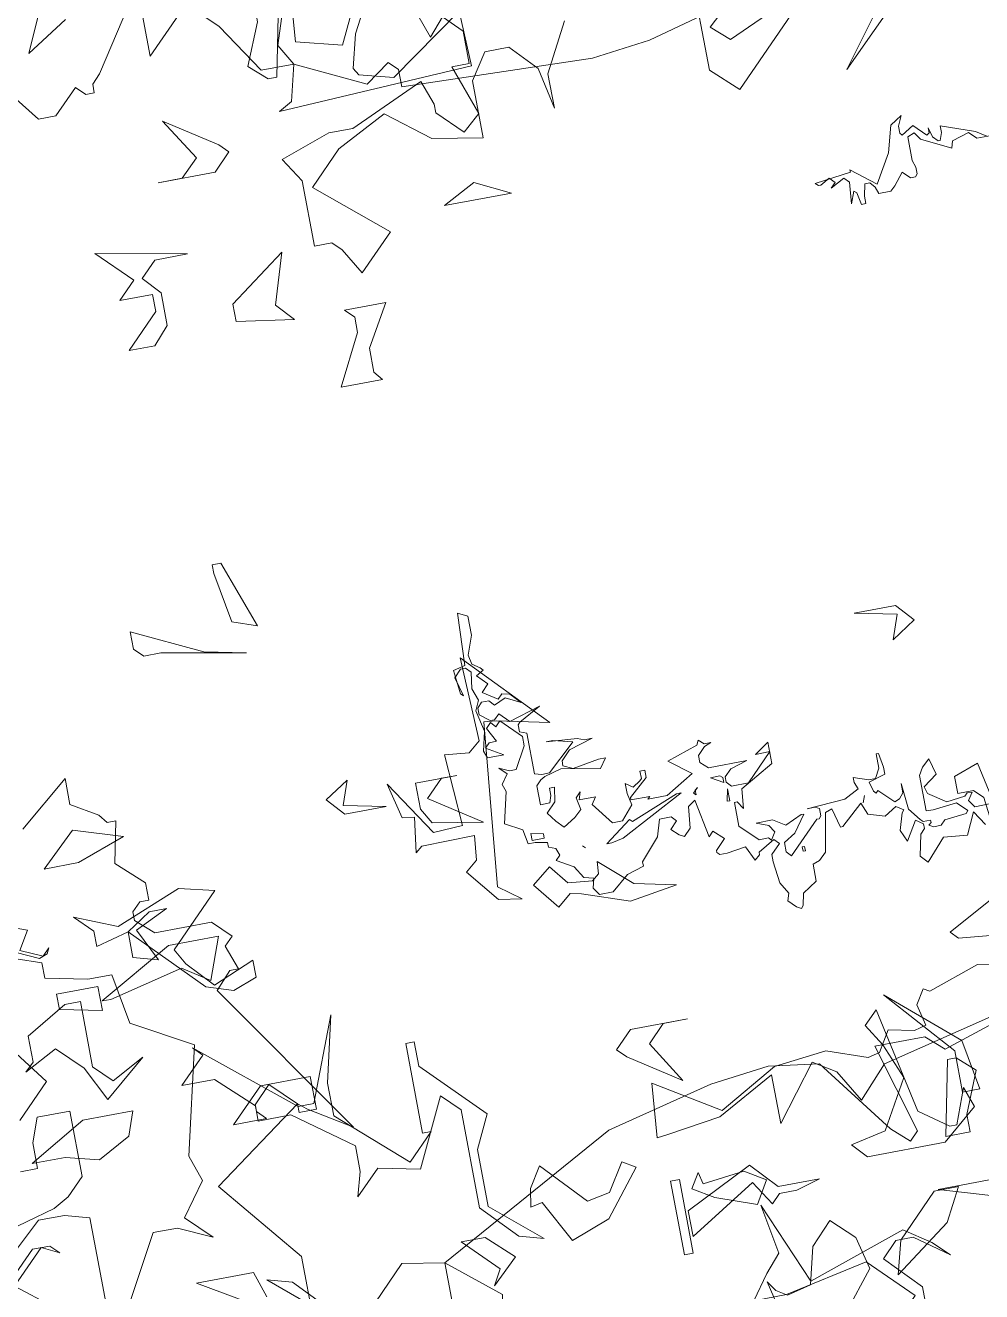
# Model space of a CAD drawing. Header units: millimetres. Extents: x 1418 to 1811, y 1796 to 1956.
# Drawn here: x 1498.35 to 1498.992, y 1877.915 to 1878.766 of the extents above; entities that cross this region are included whole.
import ezdxf

# ---------------------------------------------------------------- set-up
doc = ezdxf.new("R2010")
doc.units = ezdxf.units.MM
doc.layers.add('ARBRE', color=251, linetype='Continuous', lineweight=13)
doc.layers.add('VEGETAIS', color=3, linetype='Continuous')

# ---------------------------------------------------------------- blocks, each defined once
blk = doc.blocks.new('WMF26', base_point=(0, 0.0008))
at = {"color": 85}
for points in [[(7.3226, -0.1836), (7.3588, -0.2206), (7.4617, -0.1474), (7.7449, -0.2857), (7.8833, -0.2857), (8.0216, -0.4965), (8.1591, -0.6356)], [(8.4069, -0.6051), (8.5452, -0.3952), (8.5814, -0.3581), (8.5814, -0.3219), (8.6177, -0.3219), (8.6539, -0.3581), (8.756, -0.2569), (8.8292, -0.2569), (9.0688, -0.5689), (9.1051, -0.6051), (9.2804, -0.5327), (9.4187, -0.5689), (9.7316, -0.8464)], [(9.9786, -11.7108), (9.7028, -11.9875), (9.5274, -11.9578), (8.756, -12.3728), (8.3048, -12.4823), (8.0578, -12.5119), (7.8462, -12.4823), (7.6066, -12.162), (7.5342, -12.097), (7.4979, -12.1332), (7.6066, -12.5119), (7.395, -12.5119), (7.3226, -12.4461), (6.6606, -12.6568)], [(1.8434, -10.5245), (1.6326, -10.699), (1.6326, -10.5903), (1.5231, -10.5245), (1.4943, -10.4882), (1.4581, -10.4882), (1.4943, -10.3145), (1.3848, -10.2116), (1.3848, -10.1391), (1.4219, -10.1391), (1.4581, -10.1029), (1.4581, -10.0667), (1.3848, -10.0008), (1.1452, -10.0008), (1.072, -9.9284), (1.1082, -9.8921), (1.072, -9.7892), (1.1082, -9.7892), (1.1749, -9.7168), (0.7237, -9.0548), (0.8974, -9.1643), (0.9345, -9.1931), (1.3198, -8.9165), (1.0357, -8.5666), (1.0357, -8.2908)], [(5.8604, -0.2206), (6.2753, -0.1111), (6.5223, -0.0815), (7.3226, -0.1111), (7.3226, -0.1836), (7.3226, -0.1836)]]:
    blk.add_lwpolyline(points, dxfattribs=at)
at = {"color": 63}
for points in [[(7.7449, -0.2857), (7.796, -0.3738), (7.6955, -0.6776), (7.7211, -0.3754), (7.5325, -0.326), (7.4749, -0.4438), (7.4617, -0.4932), (7.3736, -0.5442), (7.4699, -0.3623), (7.5062, -0.2231), (7.4881, -0.1918), (7.3481, -0.1548), (7.0303, -0.3746), (7.0221, -0.1433), (7.8404, -0.1029), (7.7836, -0.1358), (7.7449, -0.2857), (7.7449, -0.2857)], [(8.6432, -0.643), (8.8185, -0.5327), (8.7519, -0.6792)], [(9.1042, -3.2595), (9.3084, -3.4341), (9.2055, -3.4052), (9.068, -3.2595)], [(6.6754, -3.15), (6.5659, -3.0759), (6.5001, -3.0109), (6.6392, -3.1121), (6.7117, -3.1121), (6.7767, -3.0471), (6.6392, -2.9022), (6.6392, -2.6618), (6.7117, -2.7276), (6.8862, -2.6618), (6.6754, -2.8726), (6.85, -3.0471), (7.1991, -2.9746), (7.3374, -2.9746), (7.2641, -3.0759), (7.1991, -3.15), (7.2353, -3.36), (7.0904, -3.0109), (6.6754, -3.15), (6.6754, -3.15)], [(6.2531, -3.0759), (6.2893, -3.2225), (6.5001, -3.2875), (6.188, -3.2875), (6.2531, -3.0759), (6.2531, -3.0759)], [(6.2531, -3.7461), (6.3255, -3.5715), (6.3255, -3.4983), (6.4276, -3.4983), (6.3618, -3.8111), (6.3255, -3.8111), (6.2531, -3.7461), (6.2531, -3.7461)], [(6.3255, -3.8408), (6.5734, -4.1248), (6.2893, -3.877), (6.2531, -3.6662), (6.3255, -3.6662), (6.3255, -3.8408), (6.3255, -3.8408)], [(7.4938, -4.1767), (7.5663, -4.1042), (7.4576, -3.9289), (7.6684, -4.068), (7.7046, -4.1042), (7.6321, -4.1767), (7.3917, -4.1767), (7.4938, -4.1767), (7.4938, -4.1767)], [(1.971, -10.0008), (1.8689, -9.9646), (1.8689, -9.8996), (1.6944, -9.8625), (1.5931, -9.8625), (1.5561, -9.6517), (1.3091, -9.5134), (1.4178, -9.0622), (1.3815, -8.9527), (1.4836, -8.8144), (1.3815, -8.7132), (1.5198, -8.7782), (1.6219, -8.7782), (1.7965, -8.4653)], [(1.2432, -8.3929), (1.4836, -8.5378), (1.2432, -8.5378), (1.207, -8.4291)], [(1.8689, -8.2908), (1.8689, -8.8869), (1.971, -8.9165), (2.0805, -8.9165), (2.465, -8.5666)], [(2.2551, -8.8869), (2.0072, -8.9527), (1.9414, -8.989), (1.8689, -9.0622), (1.8689, -9.3381), (2.0072, -9.3381), (2.0443, -9.2368), (2.0443, -9.1281), (2.1167, -9.1281)], [(2.0805, -9.3381), (1.9414, -9.4772), (2.0443, -9.6155)], [(6.0267, -4.7407), (6.0662, -4.8016), (6.1074, -4.7118), (6.2078, -4.7217), (6.2893, -4.632), (6.3181, -4.6616), (6.2975, -4.7514), (6.2786, -4.7719), (6.2786, -4.7909), (6.3082, -4.8123), (6.3576, -4.7324), (6.3791, -4.7826), (6.3576, -4.8526), (6.3478, -4.8633), (6.3791, -4.8839), (6.4293, -4.8526), (6.4984, -4.8732), (6.519, -4.9234), (6.6096, -4.8419), (6.6203, -4.8419), (6.6409, -4.9234), (6.6705, -4.9127), (6.7001, -4.7514), (6.7314, -4.7217), (6.7602, -4.7118), (6.7602, -4.6402), (6.8212, -4.6007), (6.8319, -4.5505), (6.8418, -4.5398), (6.8607, -4.5505), (6.892, -4.5818), (6.8821, -4.6114), (6.9109, -4.6616), (6.9216, -4.7514), (6.9216, -4.7826), (6.8821, -4.8222), (6.901, -4.8419), (6.9718, -4.8016), (6.9718, -4.7909), (6.9932, -4.7719), (7.0229, -4.8337), (7.1019, -4.8222), (7.134, -4.8222), (7.1439, -4.8337), (7.1439, -4.8419), (7.1019, -4.8839), (7.1439, -4.9234), (7.1629, -4.9028), (7.1941, -5.0634), (7.2238, -5.0428), (7.2345, -4.9531), (7.2633, -4.9234), (7.2839, -4.9341), (7.3135, -4.9629), (7.2839, -4.9926), (7.3028, -5.0132), (7.353, -5.0132), (7.3744, -4.9424), (7.4543, -4.8526), (7.4543, -4.8337), (7.5259, -4.8123), (7.5967, -4.7514), (7.6552, -4.7514), (7.6766, -4.7826), (7.6659, -4.8222), (7.7054, -4.8337), (7.7367, -4.8839), (7.8059, -4.9234), (7.7869, -4.9424), (7.7976, -4.9737), (7.8273, -4.9844), (7.8273, -5.0033), (7.8775, -5.0132), (7.9071, -5.0132), (7.9178, -5.0741), (7.9886, -5.1136), (7.9574, -5.2437), (7.9681, -5.2758), (7.9384, -5.3153), (7.9681, -5.345), (7.9277, -5.326), (7.8989, -5.326), (7.8478, -5.4158), (7.8478, -5.4561), (7.9277, -5.5376), (7.9491, -5.5162), (7.9681, -5.5376), (7.9886, -5.5162), (7.9574, -5.4561), (7.9886, -5.4561), (8.0076, -5.4372), (7.9384, -5.3952), (8.0076, -5.3952), (8.0183, -5.4265), (7.9993, -5.5063), (8.0183, -5.5961), (7.9993, -5.6381), (8.0183, -5.6891), (8.0076, -5.7575), (8.0282, -5.7789), (8.0496, -5.7789), (8.0784, -5.7476), (8.0578, -5.6669), (8.0685, -5.6784), (8.0784, -5.7789), (8.0282, -5.7896), (8.0183, -6.0086), (7.9779, -5.9896), (7.9779, -5.9081), (8.0076, -5.8291), (7.9993, -5.7896), (7.9681, -5.7682), (7.9574, -5.7575), (7.9886, -5.7393), (7.9491, -5.6973), (7.9779, -5.6669), (7.9178, -5.6274), (7.8989, -5.6463), (7.8668, -5.6381), (7.8273, -5.5961), (7.8882, -5.6274), (7.9384, -5.606), (7.9574, -5.6274), (7.9886, -5.6274), (8.0076, -5.606), (8.0076, -5.5771), (7.9681, -5.5459), (7.9491, -5.5459), (7.9277, -5.5664), (7.8882, -5.5269), (7.7556, -5.5664), (7.8478, -5.5162), (7.8561, -5.5063), (7.8561, -5.4767), (7.8273, -5.466), (7.8273, -5.2947), (7.7976, -5.2865), (7.7663, -5.2865), (7.6552, -5.387), (7.647, -5.3952), (7.7268, -5.4158), (7.7556, -5.4158), (7.6264, -5.4059), (7.5967, -5.3952), (7.5655, -5.3952), (7.6659, -5.3656), (7.7054, -5.326), (7.7054, -5.3054), (7.6659, -5.2865), (7.5547, -5.3054), (7.5259, -5.3054), (7.5547, -5.2651), (7.7161, -5.2947), (7.7869, -5.2758), (7.8059, -5.2651), (7.8273, -5.2437), (7.8273, -5.1638), (7.7869, -5.1638), (7.777, -5.1935), (7.777, -5.2248), (7.7556, -5.2248), (7.7663, -5.1638), (7.8059, -5.1243), (7.777, -5.0848), (7.7474, -5.0535), (7.6972, -5.0848), (7.6659, -5.1136), (7.6766, -5.1638), (7.6552, -5.1852), (7.6659, -5.154), (7.5967, -5.154), (7.6157, -5.1243), (7.5465, -5.0346), (7.5045, -5.0346), (7.4543, -5.093), (7.465, -5.1433), (7.465, -5.1852), (7.4354, -5.1638), (7.4033, -5.1852), (7.395, -5.1935), (7.395, -5.2248), (7.3744, -5.2248), (7.3744, -5.1935), (7.4543, -5.1243), (7.4543, -5.1136), (7.3744, -5.1136), (7.3843, -5.1037), (7.3028, -5.1037), (7.1843, -5.1745), (7.274, -5.2437), (7.1439, -5.2865), (7.134, -5.3054), (7.1126, -5.2865), (7.0838, -5.2865), (7.1126, -5.2758), (7.1439, -5.2437), (7.1439, -5.2141), (7.1126, -5.1852), (6.9513, -5.1852), (7.0229, -5.1638), (7.0517, -5.135), (7.0517, -5.1136), (7.0336, -5.093), (6.9611, -5.093), (6.8508, -5.2042), (6.9109, -5.2042), (6.8508, -5.2437), (6.8508, -5.154), (6.9932, -5.0741), (7.0015, -4.9926), (7.0229, -5.0239), (7.0336, -5.0239), (7.0336, -4.9234), (6.9611, -4.8526), (6.9216, -4.8526), (6.9109, -4.8419), (6.892, -4.8732), (6.9109, -4.9028), (6.9611, -4.9234), (6.892, -4.9234), (6.8418, -4.8921), (6.771, -4.9234), (6.7602, -4.9234), (6.8105, -4.8526), (6.8607, -4.8222), (6.8607, -4.7826), (6.8418, -4.7621), (6.71, -4.8921), (6.7001, -4.8921), (6.6911, -4.9028), (6.6911, -4.9341), (6.71, -4.9424), (6.7413, -4.9424), (6.5808, -4.9531), (6.519, -4.9844), (6.5297, -5.0132), (6.5297, -5.0346), (6.4688, -5.0132), (6.44, -5.0132), (6.4186, -5.0535), (6.4186, -5.1136), (6.4079, -5.1136), (6.398, -5.0535), (6.398, -5.0239), (6.4688, -5.0033), (6.4581, -4.9629), (6.4482, -4.9531), (6.44, -4.9629), (6.3791, -4.9028), (6.3576, -4.9127), (6.3395, -4.9341), (6.3395, -4.9737), (6.3288, -4.8633), (6.2893, -4.8123), (6.2786, -4.8016), (6.2473, -4.8016), (6.2473, -4.7909), (6.258, -4.7826), (6.2391, -4.7719), (6.2078, -4.7719), (6.1889, -4.7909), (6.0967, -4.8016), (6.0884, -4.8123), (6.1279, -4.8526), (6.2284, -4.8419), (6.258, -4.8419), (6.258, -4.9926), (6.2391, -5.0239), (6.2078, -5.0535), (6.1889, -4.9844), (6.2473, -4.9424), (6.2391, -4.9127), (6.1675, -4.8633), (6.0884, -4.8732), (6.0769, -4.8839), (6.0563, -4.8839), (6.0769, -4.8526), (6.0563, -4.8222), (5.9954, -4.8222)], [(6.7915, -4.7909), (6.7817, -4.7909), (6.7817, -4.7719), (6.7915, -4.7719), (6.7915, -4.7909), (6.7915, -4.7909)], [(6.4984, -4.9531), (6.5083, -4.9234), (6.4984, -4.9531), (6.4984, -4.9531)], [(7.5152, -4.9629), (7.5655, -4.9531), (7.586, -4.9531), (7.4757, -5.0346), (7.465, -5.0239), (7.2633, -5.1037), (7.2444, -5.1037), (7.5152, -4.9629), (7.5152, -4.9629)], [(7.6865, -4.9629), (7.6766, -4.9531), (7.6865, -4.9629), (7.6865, -4.9629)], [(7.0624, -5.0346), (7.0517, -5.0848), (7.0517, -5.0346), (7.0624, -5.0346), (7.0624, -5.0346)], [(7.8371, -5.0239), (7.8882, -5.0239), (7.8882, -5.0535), (7.8371, -5.0428), (7.8371, -5.0239), (7.8371, -5.0239)], [(7.1843, -5.0848), (7.1941, -5.093), (7.1736, -5.1136), (7.1843, -5.1037), (7.1843, -5.0848), (7.1843, -5.0848)], [(7.0624, -5.135), (7.0624, -5.1136), (7.1126, -5.1433), (7.0731, -5.1433), (7.0624, -5.135), (7.0624, -5.135)], [(6.1601, -5.6315), (6.2613, -5.5664), (6.2251, -5.6677), (6.3996, -5.7048), (6.2251, -5.7048), (6.1601, -5.6315), (6.1601, -5.6315)], [(5.8447, -7.6288), (5.8365, -7.619), (5.7863, -7.6503), (5.736, -7.6), (5.7253, -7.6083), (5.7253, -7.6288), (5.7146, -7.5893), (5.6941, -7.5687), (5.6858, -7.5687), (5.6751, -7.6), (5.6751, -7.6288), (5.5343, -7.5786), (5.4923, -7.5498)], [(5.4734, -7.5498), (5.5343, -7.5498), (5.564, -7.5786), (5.6356, -7.558), (5.6438, -7.5284), (5.7649, -7.5893), (5.7863, -7.619), (5.8151, -7.6083), (5.8151, -7.5078), (5.8052, -7.4782), (5.8052, -7.4494), (5.8151, -7.4387), (5.8365, -7.4387), (5.8653, -7.4683), (5.9056, -7.4181), (5.9262, -7.3991), (5.9765, -7.3991), (5.9872, -7.428), (6.0061, -7.4494), (6.0267, -7.4494), (6.0374, -7.3991), (6.0374, -7.3679), (6.0563, -7.3679), (6.0662, -7.4181), (6.0769, -7.428), (6.0967, -7.3777), (6.0884, -7.4683), (6.1074, -7.4889), (6.1675, -7.4576), (6.1469, -7.4782), (6.1675, -7.4996), (6.2078, -7.4782), (6.2177, -7.4782), (6.2284, -7.4889), (6.0769, -7.5078), (6.0769, -7.5185), (5.9765, -7.4387), (5.9056, -7.558), (5.876, -7.6692), (5.8258, -7.7005), (5.8447, -7.6585), (5.8447, -7.6288), (5.8447, -7.6288)], [(1.8327, -9.8255), (1.6582, -9.8255), (1.6582, -9.7242), (1.8327, -9.7604), (1.8327, -9.8255), (1.8327, -9.8255)]]:
    blk.add_lwpolyline(points, dxfattribs=at)
at = {"color": 106}
for points in [[(7.9343, -0.3112), (7.861, -0.4858), (7.861, -0.5582), (7.7589, -0.5582), (7.8248, -0.2462), (7.861, -0.2462), (7.9343, -0.3112), (7.9343, -0.3112)], [(10.4438, -3.4258), (10.3787, -3.6012), (10.2404, -3.7387), (10.168, -3.7387), (10.1317, -3.7025), (10.2042, -3.7387), (10.3425, -3.6012), (10.2042, -3.4909)], [(7.5482, -3.215), (7.5852, -3.215), (7.5852, -3.5271), (7.5482, -3.5271), (7.5482, -3.215), (7.5482, -3.215)], [(8.3855, -3.5641), (8.3855, -3.9783), (8.4579, -4.0515), (8.5962, -3.7675), (8.77, -3.8045), (8.8729, -3.7025), (8.8441, -3.8045), (8.8441, -3.9132), (9.0836, -4.0886), (9.2211, -4.0886), (9.2211, -4.1536), (9.3677, -4.2919), (9.5052, -4.2919), (9.3965, -4.4006), (9.4327, -4.4377), (9.0474, -4.1174), (8.9816, -4.1174), (8.8441, -4.4665), (8.9091, -4.1899), (8.9091, -4.0515), (8.6325, -3.8045), (8.5238, -3.9132), (8.56, -3.9132), (8.56, -4.2919), (8.5238, -4.2919), (8.5238, -4.1899), (8.2826, -3.942), (8.3492, -3.8045), (8.3492, -3.5641), (8.1451, -3.3896), (8.2463, -3.4184), (8.3855, -3.5641), (8.3855, -3.5641)], [(6.2531, -4.3282), (6.0489, -4.4377), (5.9765, -4.5398), (6.0127, -4.8526), (6.0489, -4.8889), (6.1156, -4.8889), (6.1156, -4.9613), (6.0127, -4.9975), (5.904, -4.4739), (5.8019, -4.3644), (5.7295, -4.3644), (5.7006, -4.5027), (5.6644, -4.5398), (5.6274, -4.4377), (5.8744, -4.2623), (6.2243, -4.2985), (6.2531, -4.3282), (6.2531, -4.3282)], [(9.9926, -4.5398), (10.1317, -4.4665), (10.0947, -4.5027), (10.0947, -4.6122), (9.9201, -4.7135), (9.8551, -4.7135), (9.8551, -4.4377), (9.7826, -4.3644), (9.6435, -4.4377), (9.8189, -4.2919), (9.8913, -4.4377), (9.9926, -4.5398), (9.9926, -4.5398)], [(9.6073, -4.9613), (9.7464, -4.9251), (9.7464, -4.9901), (9.8189, -5.0634), (9.6435, -4.9901), (9.3677, -5.0996), (9.2211, -5.0634), (9.4327, -4.8526), (9.3965, -4.7859), (9.2952, -4.6773), (9.1199, -4.7497), (9.1199, -4.6773), (9.2211, -4.641), (9.3315, -4.6773), (9.6073, -4.9613), (9.6073, -4.9613)], [(7.7285, -4.7678), (7.7738, -4.7777), (7.8306, -4.7316), (7.9178, -4.8403), (7.838, -4.9037), (7.7746, -4.8238), (7.6725, -4.8131), (7.6437, -4.837), (7.6387, -4.888), (7.5062, -4.7703), (7.3341, -4.7316), (7.5342, -4.7011), (7.7285, -4.7678), (7.7285, -4.7678)], [(8.1805, -4.9448), (8.1302, -4.986), (8.1195, -5.0881), (8.3427, -5.0856), (8.3707, -5.0626), (8.3501, -5.2099), (8.4011, -5.2157), (8.4373, -5.3647), (8.285, -5.1317), (8.1607, -5.1391), (8.1805, -5.4413), (8.0784, -5.4306), (8.0273, -5.4718), (8.0422, -5.825), (7.7252, -5.4915), (7.9434, -5.5401), (7.9944, -5.5459), (8.066, -4.8609), (7.9746, -4.7933), (8.071, -4.809), (8.1805, -4.9448), (8.1805, -4.9448)], [(9.6073, -4.9613), (9.5052, -5.0272), (9.4327, -5.0272), (9.5711, -4.9613), (9.5052, -4.823), (9.6073, -4.8526), (9.6073, -4.9613), (9.6073, -4.9613)], [(10.0799, -4.9621), (9.9893, -4.9201), (9.9547, -4.9333), (9.9432, -4.9572), (9.972, -4.9267), (10.0626, -4.9687), (10.0156, -5.0453), (10.3005, -5.1507)], [(8.3196, -5.2371), (8.3196, -5.3474), (8.1451, -5.3474), (8.2101, -5.3474), (8.2826, -5.275), (8.0726, -5.1358), (8.2826, -5.1721), (8.3196, -5.2371), (8.3196, -5.2371)], [(8.6975, -5.3474), (8.5962, -5.4125), (8.6325, -5.3112), (8.4579, -5.275), (8.6325, -5.275), (8.6975, -5.3474), (8.6975, -5.3474)], [(9.3315, -6.0744), (9.3677, -6.1115), (9.3677, -6.1839), (9.0836, -6.0456), (8.9091, -6.0094), (9.259, -6.0744), (9.3315, -6.0744), (9.3315, -6.0744)], [(8.9816, -6.3585), (8.9816, -6.3947), (8.9453, -6.3947), (8.8441, -6.1115), (8.9453, -6.1477), (8.9816, -6.3585), (8.9816, -6.3585)], [(8.2101, -7.232), (8.2101, -7.2971), (8.2463, -7.3333), (8.0726, -7.3333), (8.1739, -7.1587), (8.1739, -7.0575), (8.1451, -7.0212), (8.3196, -7.0212), (8.2101, -7.232), (8.2101, -7.232)], [(8.6975, -7.4428), (8.4579, -7.6173), (8.5238, -7.4066), (8.4579, -7.3333), (8.6975, -7.3703), (8.6975, -7.4428), (8.6975, -7.4428)], [(9.0178, -7.4724), (9.0178, -7.5449), (9.1561, -7.5449), (9.0836, -7.6173), (9.2211, -7.7556), (8.8441, -7.6832), (8.9816, -7.6832), (9.0474, -7.6173), (8.9816, -7.5449), (8.9816, -7.4066), (9.0474, -7.3333), (9.1561, -7.3333), (9.0178, -7.4724), (9.0178, -7.4724)], [(8.2463, -7.6173), (8.3196, -7.6173), (8.3196, -7.894), (8.3855, -7.996), (8.1739, -8.0685), (8.0726, -8.0685), (7.7589, -8.2076), (7.7227, -8.1047), (7.7227, -8.0685), (7.6214, -7.9672), (7.5482, -8.0323), (7.6214, -8.2439), (7.5482, -8.2439), (7.5482, -8.3814), (7.6214, -8.4546), (7.6865, -8.3814), (7.7589, -8.5921)], [(6.1518, -8.5559), (6.5371, -8.2076), (6.4639, -8.141), (6.1518, -8.2801)], [(5.7295, -8.2076), (6.0127, -7.9302), (5.8019, -8.2076)], [(6.0127, -8.3814), (6.4639, -7.9302), (6.5734, -8.0323), (6.5734, -8.4546)], [(7.1266, -8.3451), (7.2353, -8.141), (7.2353, -7.996), (7.2715, -8.1706), (7.3736, -8.2801), (7.4757, -8.2801), (7.5482, -8.1706), (7.5482, -7.9302), (7.7589, -7.9672), (7.9343, -8.1047), (8.1451, -7.996), (8.2826, -7.8577), (7.9993, -7.6173), (8.1451, -7.4724), (8.2101, -7.5811), (8.2463, -7.6173), (8.2463, -7.6173)], [(7.6214, -7.7556), (7.4757, -7.6832), (7.7589, -7.6832), (7.6214, -7.7556), (7.6214, -7.7556)], [(8.8078, -7.996), (8.7337, -8.0685), (8.8441, -8.2439), (8.6325, -8.1047), (8.5962, -8.0685), (8.6687, -7.996), (8.9091, -7.996), (8.8078, -7.996), (8.8078, -7.996)], [(8.6687, -8.8399), (8.7337, -8.7675), (8.6975, -8.6654), (8.8441, -8.5197), (8.8441, -8.7675), (8.6687, -8.8399), (8.6687, -8.8399)], [(2.0624, -9.1528), (1.822, -9.2911), (1.6112, -9.2911), (1.6475, -9.1899), (1.7858, -9.1166), (1.9233, -9.1528), (2.0624, -9.1528), (2.0624, -9.1528)], [(0.9345, -9.1931), (1.0357, -9.2944), (1.1082, -9.222), (1.1082, -9.1931), (1.072, -9.1569), (1.2111, -9.1569), (1.072, -9.2944), (0.8612, -9.2944), (0.8612, -9.1569), (0.9345, -9.1569), (0.9345, -9.1931), (0.9345, -9.1931)], [(1.6162, -9.7629), (1.6524, -9.7629), (1.3395, -9.9382), (1.1279, -9.9382), (1.1938, -9.7629), (1.3033, -9.8353), (1.6162, -9.7629), (1.6162, -9.7629)], [(1.6425, -10.4833), (1.4383, -10.4182), (1.6425, -10.3458), (1.7882, -10.3458), (1.6425, -10.4833), (1.6425, -10.4833)], [(7.0995, -12.5457), (7.5803, -12.4321), (7.7029, -12.302), (7.782, -12.437), (7.875, -12.4946), (8.0496, -12.2682), (8.0504, -12.4749), (8.2941, -12.3423), (8.5189, -12.3102), (8.5658, -12.3045), (8.5452, -12.5325), (8.2784, -12.367), (8.0314, -12.5053), (7.81, -12.5309), (7.642, -12.4708), (7.5926, -12.4823), (7.5391, -12.5687), (7.4329, -12.5457), (7.3827, -12.558), (7.4033, -12.6478), (7.3654, -12.7095), (7.3407, -12.6947), (7.1258, -12.7663), (6.9134, -12.7211)], [(8.5378, -11.4713), (8.2035, -11.5314), (8.2274, -11.6326), (8.1986, -11.5906), (8.1541, -11.5618), (8.0529, -11.5865), (8.0133, -11.7413), (7.9244, -11.8343), (7.8306, -11.7454), (7.7976, -11.6088), (7.9285, -11.4474), (7.9672, -11.3848), (7.9434, -11.2835), (7.9837, -11.3082), (8.0611, -11.2333), (8.5378, -11.4713), (8.5378, -11.4713)], [(9.3817, -11.4342), (9.5274, -11.4342), (9.5274, -11.9578), (9.3166, -11.7841), (9.3817, -11.4342), (9.3817, -11.4342)], [(7.4757, -11.8747), (7.3736, -11.8747), (7.4469, -11.7364), (7.6865, -11.561), (7.6503, -11.7001), (7.4757, -11.8747), (7.4757, -11.8747)], [(9.4451, -12.0303), (9.343, -12.0303), (9.2343, -11.9274), (9.343, -11.8261), (9.3068, -11.8912), (9.4451, -12.0303), (9.4451, -12.0303)], [(8.2101, -12.1225), (8.1088, -12.013), (7.9343, -12.013), (8.0356, -11.9834), (8.1088, -11.9834), (8.1451, -11.9471), (8.2101, -12.0492), (8.4942, -11.8747), (8.4942, -11.9834), (8.2101, -12.1225), (8.2101, -12.1225)], [(8.2076, -11.9554), (8.3764, -12.0171), (8.4629, -12.0706), (8.4242, -12.1324), (8.4126, -12.0822), (8.2373, -12.1027), (8.1508, -12.0492), (8.2076, -11.9554), (8.2076, -11.9554)], [(8.8243, -12.0114), (8.9898, -11.9513), (9.0845, -12.1299), (9.1339, -12.1184), (9.1207, -12.195), (9.0672, -12.2814), (8.8976, -12.1003), (8.8013, -12.1176), (8.728, -12.2345), (8.6728, -12.2007), (8.8243, -12.0114), (8.8243, -12.0114)], [(7.7779, -12.1274), (7.6297, -12.1579), (7.5119, -12.3621), (7.5737, -12.5111), (7.6297, -12.6033), (7.5737, -12.6593), (7.4815, -12.2139), (7.3629, -12.1274), (7.3325, -12.1274), (7.2765, -12.2756), (7.246, -12.1892), (7.3942, -12.0657), (7.7219, -12.0657), (7.7779, -12.1274), (7.7779, -12.1274)]]:
    blk.add_lwpolyline(points, dxfattribs=at)
blk = doc.blocks.new('T2_02')
at = {"xscale": 0.3499999999999943, "yscale": 0.3499999999999943, "zscale": 0.3499999999999943}
blk.add_blockref('WMF26', (-2.2399, 1.997), dxfattribs=at)

msp = doc.modelspace()

# ---------------------------------------------------------------- linework, layer by layer
at = {"layer": 'VEGETAIS'}
msp.add_spline([(1509.70218, 1880.11726), (1505.67202, 1876.97346), (1501.63149, 1878.5618), (1498.2025, 1875.55315), (1493.98132, 1880.58016), (1500.34841, 1880.58025), (1509.70218, 1880.11726)], degree=3, dxfattribs=at)

# ---------------------------------------------------------------- block references
at = {"layer": 'ARBRE', "xscale": 0.4621142716754233, "yscale": 0.4621142716754233, "zscale": 0.4621142716754233, "rotation": 190.6551472559353}
for p in [(1498.58242, 1879.6414), (1498.90685, 1878.37094), (1497.76863, 1877.32335), (1499.31611, 1877.03409)]:
    msp.add_blockref('T2_02', p, dxfattribs=at)

doc.saveas('drawing.dxf')
